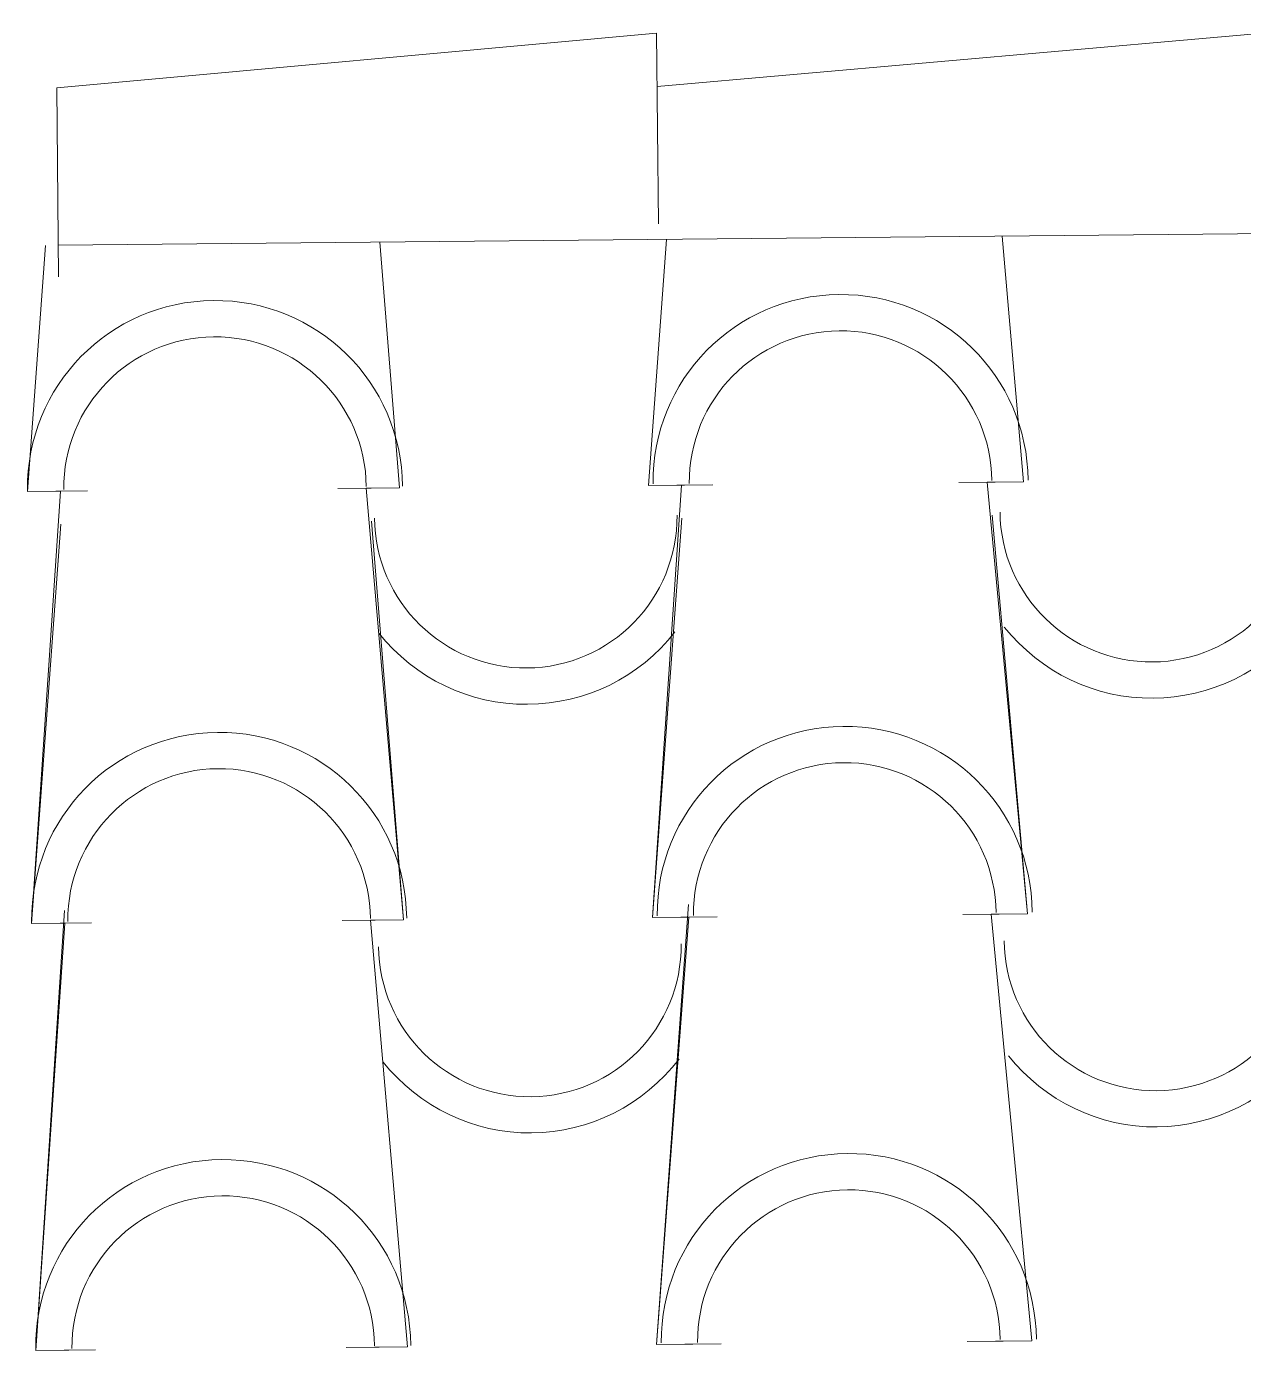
# Model space of a CAD drawing. Header units: millimetres. Extents: x 36985 to 49607, y -23856 to -17842.
# Drawn here: x 37525 to 38154, y -18615 to -17931 of the extents above; entities that cross this region are included whole.
import ezdxf

# ---------------------------------------------------------------- set-up
doc = ezdxf.new("R2010")
doc.units = ezdxf.units.MM
doc.layers.add('A-COB-___-___-EXI', color=250, linetype='Continuous', lineweight=25)

msp = doc.modelspace()

# ---------------------------------------------------------------- linework, layer by layer
at = {"layer": 'A-COB-___-___-EXI', "color": 18, "lineweight": 9}
for p, q in [((37542.5, -18171.28), (37525.39, -18171.44)), ((37540.05, -18171.3), (37556.34, -18171.14)), ((37702.95, -18169.73), (37685.84, -18169.9)), ((37700.5, -18169.76), (37717.61, -18169.59)), ((37860.95, -18168.21), (37879.68, -18168.03)), ((38025.47, -18166.63), (38006.74, -18166.81)), ((38021.4, -18166.67), (38040.13, -18166.49)), ((38027.62, -18389.79), (38008.88, -18389.97)), ((37544.64, -18394.44), (37527.54, -18394.6)), ((37542.2, -18394.46), (37558.49, -18394.3)), ((37705.09, -18392.89), (37687.99, -18393.06)), ((37867.17, -18391.34), (37848.44, -18391.52)), ((37863.1, -18391.37), (37881.83, -18391.19)), ((37707.21, -18613.61), (37690.11, -18613.78)), ((38029.74, -18610.51), (38011.01, -18610.69))]:
    msp.add_line(p, q, dxfattribs=at)
at = {"layer": 'A-COB-___-___-EXI', "color": 18, "lineweight": 9, "flags": 128}
for points in [[(38204.16, -18029.7), (38203.22, -17931.15), (37850.82, -17962.24)], [(37851.51, -18033.09), (37850.56, -17934.54), (37540.49, -17962.78), (37541.43, -18060.51)], [(37541.28, -18044.22), (48962.39, -17934.4), (48974.2, -18061.36), (48957.91, -18061.51), (48974.2, -18061.36), (48957.91, -18061.51), (48974.2, -18061.36), (48962.39, -17934.4), (48974.2, -18061.36), (48957.91, -18061.51), (48976.35, -18284.52), (48960.06, -18284.67), (48978.47, -18505.23), (48962.18, -18505.39), (48978.47, -18505.23), (48962.18, -18505.39), (48978.47, -18505.23), (48962.18, -18505.39), (48978.47, -18505.23), (48960.06, -18284.67), (48976.35, -18284.52), (48960.06, -18284.67)], [(37846.29, -18168.35), (37865.02, -18168.17), (37846.29, -18168.35), (37865.02, -18168.17), (37846.29, -18168.35), (37865.02, -18168.17), (37846.29, -18168.35), (37855.66, -18041.2), (37846.29, -18168.35), (37855.66, -18041.2)], [(38029.14, -18039.53), (38040.13, -18166.49), (38021.4, -18166.67), (38040.13, -18166.49), (38021.4, -18166.67), (38040.13, -18166.49), (38029.14, -18039.53), (38040.13, -18166.49), (38021.4, -18166.67), (38042.28, -18389.65), (38023.54, -18389.83), (38042.28, -18389.65), (38024.01, -18183.75), (38042.28, -18389.65), (38023.54, -18389.83), (38044.4, -18610.37), (38025.67, -18610.55), (38044.4, -18610.37), (38025.67, -18610.55), (38044.4, -18610.37), (38025.67, -18610.55), (38044.4, -18610.37), (38023.54, -18389.83), (38042.28, -18389.65), (38023.54, -18389.83), (38042.28, -18389.65)], [(37534.76, -18044.28), (37525.39, -18171.44), (37542.5, -18171.28), (37525.39, -18171.44), (37542.5, -18171.28), (37525.39, -18171.44), (37534.76, -18044.28), (37525.39, -18171.44), (37542.5, -18171.28), (37527.54, -18394.6), (37544.64, -18394.44), (37527.54, -18394.6), (37544.64, -18394.44), (37527.54, -18394.6), (37542.66, -18188.38), (37527.54, -18394.6), (37544.64, -18394.44), (37529.66, -18615.32), (37546.77, -18615.15), (37529.66, -18615.32), (37546.77, -18615.15), (37529.66, -18615.32), (37546.77, -18615.15), (37529.66, -18615.32), (37546.77, -18615.15), (37529.66, -18615.32), (37544.58, -18387.92), (37529.66, -18615.32), (37546.77, -18615.15)], [(37707.43, -18042.62), (37717.61, -18169.59), (37700.5, -18169.76), (37717.61, -18169.59), (37700.5, -18169.76), (37717.61, -18169.59), (37707.43, -18042.62), (37717.61, -18169.59), (37700.5, -18169.76), (37719.75, -18392.75), (37702.65, -18392.92), (37719.75, -18392.75), (37703.11, -18186.84), (37719.75, -18392.75), (37702.65, -18392.92), (37721.87, -18613.47), (37704.77, -18613.64), (37721.87, -18613.47), (37704.77, -18613.64), (37721.87, -18613.47), (37704.77, -18613.64), (37721.87, -18613.47), (37702.65, -18392.92), (37719.75, -18392.75), (37702.65, -18392.92)], [(37869.29, -18612.05), (37850.56, -18612.23), (37867.11, -18384.82), (37850.56, -18612.23), (37869.29, -18612.05), (37850.56, -18612.23), (37869.29, -18612.05), (37850.56, -18612.23), (37869.29, -18612.05), (37850.56, -18612.23), (37869.29, -18612.05), (37850.56, -18612.23), (37867.17, -18391.34), (37848.44, -18391.52), (37863.56, -18185.29), (37848.44, -18391.52), (37867.17, -18391.34), (37848.44, -18391.52), (37867.17, -18391.34), (37848.44, -18391.52), (37863.39, -18168.19)], [(38023.54, -18389.83), (38044.4, -18610.37), (38025.67, -18610.55), (38044.4, -18610.37)], [(37719.75, -18392.75), (37702.65, -18392.92), (37721.87, -18613.47), (37704.77, -18613.64), (37721.87, -18613.47)], [(37560.61, -18615.02), (37544.32, -18615.18), (37560.61, -18615.02), (37544.32, -18615.18)], [(37883.95, -18611.91), (37865.22, -18612.09), (37883.95, -18611.91), (37865.22, -18612.09)]]:
    msp.add_lwpolyline(points, dxfattribs=at)
at = {"layer": 'A-COB-___-___-EXI', "color": 18, "lineweight": 9}
for points in [[(37621.37, -18072.77), (37621.37, -18072.77), (37567.62, -18073.29), (37524.87, -18116.87), (37525.39, -18170.63)], [(37621.37, -18072.77), (37621.37, -18072.77), (37567.62, -18073.29), (37524.87, -18116.87), (37525.39, -18170.63)], [(37621.37, -18072.77), (37621.37, -18072.77), (37567.62, -18073.29), (37524.87, -18116.87), (37525.39, -18170.63)], [(37621.37, -18072.77), (37621.37, -18072.77), (37567.62, -18073.29), (37524.87, -18116.87), (37525.39, -18170.63)], [(37621.37, -18072.77), (37621.37, -18072.77), (37567.62, -18073.29), (37524.87, -18116.87), (37525.39, -18170.63)], [(37621.37, -18072.77), (37621.37, -18072.77), (37567.62, -18073.29), (37524.87, -18116.87), (37525.39, -18170.63)], [(37944.71, -18069.66), (37944.71, -18069.66), (37890.96, -18070.18), (37848.21, -18113.76), (37848.73, -18167.52)], [(37944.71, -18069.66), (37944.71, -18069.66), (37890.96, -18070.18), (37848.21, -18113.76), (37848.73, -18167.52)], [(37944.71, -18069.66), (37944.71, -18069.66), (37890.96, -18070.18), (37848.21, -18113.76), (37848.73, -18167.52)], [(37944.71, -18069.66), (37944.71, -18069.66), (37890.96, -18070.18), (37848.21, -18113.76), (37848.73, -18167.52)], [(37944.71, -18069.66), (37944.71, -18069.66), (37890.96, -18070.18), (37848.21, -18113.76), (37848.73, -18167.52)], [(37944.71, -18069.66), (37944.71, -18069.66), (37890.96, -18070.18), (37848.21, -18113.76), (37848.73, -18167.52)], [(37944.89, -18088.4), (37944.89, -18088.4), (37901.73, -18088.81), (37867.04, -18124.17), (37867.46, -18167.34)], [(37944.89, -18088.4), (37944.89, -18088.4), (37901.73, -18088.81), (37867.04, -18124.17), (37867.46, -18167.34)], [(37944.89, -18088.4), (37944.89, -18088.4), (37901.73, -18088.81), (37867.04, -18124.17), (37867.46, -18167.34)], [(37944.89, -18088.4), (37944.89, -18088.4), (37901.73, -18088.81), (37867.04, -18124.17), (37867.46, -18167.34)], [(37944.89, -18088.4), (37944.89, -18088.4), (37901.73, -18088.81), (37867.04, -18124.17), (37867.46, -18167.34)], [(37944.89, -18088.4), (37944.89, -18088.4), (37901.73, -18088.81), (37867.04, -18124.17), (37867.46, -18167.34)], [(37621.55, -18091.51), (37621.55, -18091.51), (37578.39, -18091.92), (37543.7, -18127.28), (37544.12, -18170.45)], [(37621.55, -18091.51), (37621.55, -18091.51), (37578.39, -18091.92), (37543.7, -18127.28), (37544.12, -18170.45)], [(37621.55, -18091.51), (37621.55, -18091.51), (37578.39, -18091.92), (37543.7, -18127.28), (37544.12, -18170.45)], [(37621.55, -18091.51), (37621.55, -18091.51), (37578.39, -18091.92), (37543.7, -18127.28), (37544.12, -18170.45)], [(37621.55, -18091.51), (37621.55, -18091.51), (37578.39, -18091.92), (37543.7, -18127.28), (37544.12, -18170.45)], [(37621.55, -18091.51), (37621.55, -18091.51), (37578.39, -18091.92), (37543.7, -18127.28), (37544.12, -18170.45)], [(37783.66, -18262.63), (37783.66, -18262.63), (37826.83, -18262.21), (37861.51, -18226.85), (37861.1, -18183.69)], [(38107, -18259.52), (38107, -18259.52), (38150.17, -18259.1), (38184.85, -18223.75), (38184.44, -18180.58)], [(37783.84, -18281.36), (37783.84, -18281.36), (37813.98, -18281.07), (37841.54, -18267.77), (37860.05, -18243.97)], [(38107.18, -18278.25), (38107.18, -18278.25), (38136.5, -18277.97), (38164.88, -18264.66), (38183.39, -18240.87)], [(37946.86, -18292.83), (37946.86, -18292.83), (37893.11, -18293.34), (37850.35, -18336.92), (37850.87, -18390.68)], [(37946.86, -18292.83), (37946.86, -18292.83), (37893.11, -18293.34), (37850.35, -18336.92), (37850.87, -18390.68)], [(37946.86, -18292.83), (37946.86, -18292.83), (37893.11, -18293.34), (37850.35, -18336.92), (37850.87, -18390.68)], [(37946.86, -18292.83), (37946.86, -18292.83), (37893.11, -18293.34), (37850.35, -18336.92), (37850.87, -18390.68)], [(37946.86, -18292.83), (37946.86, -18292.83), (37893.11, -18293.34), (37850.35, -18336.92), (37850.87, -18390.68)], [(37946.86, -18292.83), (37946.86, -18292.83), (37893.11, -18293.34), (37850.35, -18336.92), (37850.87, -18390.68)], [(37623.52, -18295.93), (37623.52, -18295.93), (37569.77, -18296.45), (37527.02, -18340.03), (37527.53, -18393.79)], [(37623.52, -18295.93), (37623.52, -18295.93), (37569.77, -18296.45), (37527.02, -18340.03), (37527.53, -18393.79)], [(37623.52, -18295.93), (37623.52, -18295.93), (37569.77, -18296.45), (37527.02, -18340.03), (37527.53, -18393.79)], [(37623.52, -18295.93), (37623.52, -18295.93), (37569.77, -18296.45), (37527.02, -18340.03), (37527.53, -18393.79)], [(37623.52, -18295.93), (37623.52, -18295.93), (37569.77, -18296.45), (37527.02, -18340.03), (37527.53, -18393.79)], [(37623.52, -18295.93), (37623.52, -18295.93), (37569.77, -18296.45), (37527.02, -18340.03), (37527.53, -18393.79)], [(37623.7, -18314.67), (37623.7, -18314.67), (37580.53, -18315.08), (37545.85, -18350.44), (37546.26, -18393.61)], [(37623.7, -18314.67), (37623.7, -18314.67), (37580.53, -18315.08), (37545.85, -18350.44), (37546.26, -18393.61)], [(37623.7, -18314.67), (37623.7, -18314.67), (37580.53, -18315.08), (37545.85, -18350.44), (37546.26, -18393.61)], [(37623.7, -18314.67), (37623.7, -18314.67), (37580.53, -18315.08), (37545.85, -18350.44), (37546.26, -18393.61)], [(37623.7, -18314.67), (37623.7, -18314.67), (37580.53, -18315.08), (37545.85, -18350.44), (37546.26, -18393.61)], [(37623.7, -18314.67), (37623.7, -18314.67), (37580.53, -18315.08), (37545.85, -18350.44), (37546.26, -18393.61)], [(37947.04, -18311.56), (37947.04, -18311.56), (37903.87, -18311.97), (37869.19, -18347.33), (37869.6, -18390.5)], [(37947.04, -18311.56), (37947.04, -18311.56), (37903.87, -18311.97), (37869.19, -18347.33), (37869.6, -18390.5)], [(37947.04, -18311.56), (37947.04, -18311.56), (37903.87, -18311.97), (37869.19, -18347.33), (37869.6, -18390.5)], [(37947.04, -18311.56), (37947.04, -18311.56), (37903.87, -18311.97), (37869.19, -18347.33), (37869.6, -18390.5)], [(37947.04, -18311.56), (37947.04, -18311.56), (37903.87, -18311.97), (37869.19, -18347.33), (37869.6, -18390.5)], [(37947.04, -18311.56), (37947.04, -18311.56), (37903.87, -18311.97), (37869.19, -18347.33), (37869.6, -18390.5)], [(38109.13, -18481.05), (38109.13, -18481.05), (38152.3, -18480.64), (38186.98, -18445.28), (38186.57, -18402.11)], [(37785.79, -18484.16), (37785.79, -18484.16), (37828.96, -18483.75), (37863.64, -18448.39), (37863.23, -18405.22)], [(37785.97, -18502.89), (37785.97, -18502.89), (37816.11, -18502.6), (37843.67, -18488.49), (37862.17, -18464.69)], [(37785.97, -18502.89), (37785.97, -18502.89), (37816.11, -18502.6), (37843.67, -18488.49), (37862.17, -18464.69)], [(38109.31, -18499.78), (38109.31, -18499.78), (38138.63, -18499.5), (38167.01, -18485.38), (38185.51, -18461.58)], [(38109.31, -18499.78), (38109.31, -18499.78), (38138.63, -18499.5), (38167.01, -18485.38), (38185.51, -18461.58)], [(37625.64, -18516.65), (37625.64, -18516.65), (37571.89, -18517.17), (37529.14, -18560.75), (37529.65, -18614.5)], [(37625.64, -18516.65), (37625.64, -18516.65), (37571.89, -18517.17), (37529.14, -18560.75), (37529.65, -18614.5)], [(37625.64, -18516.65), (37625.64, -18516.65), (37571.89, -18517.17), (37529.14, -18560.75), (37529.65, -18614.5)], [(37625.64, -18516.65), (37625.64, -18516.65), (37571.89, -18517.17), (37529.14, -18560.75), (37529.65, -18614.5)], [(37625.64, -18516.65), (37625.64, -18516.65), (37571.89, -18517.17), (37529.14, -18560.75), (37529.65, -18614.5)], [(37625.64, -18516.65), (37625.64, -18516.65), (37571.89, -18517.17), (37529.14, -18560.75), (37529.65, -18614.5)], [(37625.64, -18516.65), (37625.64, -18516.65), (37571.89, -18517.17), (37529.14, -18560.75), (37529.65, -18614.5)], [(37625.64, -18516.65), (37625.64, -18516.65), (37571.89, -18517.17), (37529.14, -18560.75), (37529.65, -18614.5)], [(37625.64, -18516.65), (37625.64, -18516.65), (37571.89, -18517.17), (37529.14, -18560.75), (37529.65, -18614.5)], [(37948.98, -18513.54), (37948.98, -18513.54), (37895.23, -18514.06), (37852.48, -18557.64), (37852.99, -18611.4)], [(37948.98, -18513.54), (37948.98, -18513.54), (37895.23, -18514.06), (37852.48, -18557.64), (37852.99, -18611.4)], [(37948.98, -18513.54), (37948.98, -18513.54), (37895.23, -18514.06), (37852.48, -18557.64), (37852.99, -18611.4)], [(37948.98, -18513.54), (37948.98, -18513.54), (37895.23, -18514.06), (37852.48, -18557.64), (37852.99, -18611.4)], [(37948.98, -18513.54), (37948.98, -18513.54), (37895.23, -18514.06), (37852.48, -18557.64), (37852.99, -18611.4)], [(37948.98, -18513.54), (37948.98, -18513.54), (37895.23, -18514.06), (37852.48, -18557.64), (37852.99, -18611.4)], [(37948.98, -18513.54), (37948.98, -18513.54), (37895.23, -18514.06), (37852.48, -18557.64), (37852.99, -18611.4)], [(37948.98, -18513.54), (37948.98, -18513.54), (37895.23, -18514.06), (37852.48, -18557.64), (37852.99, -18611.4)], [(37948.98, -18513.54), (37948.98, -18513.54), (37895.23, -18514.06), (37852.48, -18557.64), (37852.99, -18611.4)], [(37949.16, -18532.28), (37949.16, -18532.28), (37906, -18532.69), (37871.31, -18568.05), (37871.73, -18611.22)], [(37949.16, -18532.28), (37949.16, -18532.28), (37906, -18532.69), (37871.31, -18568.05), (37871.73, -18611.22)], [(37949.16, -18532.28), (37949.16, -18532.28), (37906, -18532.69), (37871.31, -18568.05), (37871.73, -18611.22)], [(37949.16, -18532.28), (37949.16, -18532.28), (37906, -18532.69), (37871.31, -18568.05), (37871.73, -18611.22)], [(37949.16, -18532.28), (37949.16, -18532.28), (37906, -18532.69), (37871.31, -18568.05), (37871.73, -18611.22)], [(37949.16, -18532.28), (37949.16, -18532.28), (37906, -18532.69), (37871.31, -18568.05), (37871.73, -18611.22)], [(37949.16, -18532.28), (37949.16, -18532.28), (37906, -18532.69), (37871.31, -18568.05), (37871.73, -18611.22)], [(37949.16, -18532.28), (37949.16, -18532.28), (37906, -18532.69), (37871.31, -18568.05), (37871.73, -18611.22)], [(37949.16, -18532.28), (37949.16, -18532.28), (37906, -18532.69), (37871.31, -18568.05), (37871.73, -18611.22)], [(37625.82, -18535.38), (37625.82, -18535.38), (37582.66, -18535.8), (37547.97, -18571.16), (37548.39, -18614.32)], [(37625.82, -18535.38), (37625.82, -18535.38), (37582.66, -18535.8), (37547.97, -18571.16), (37548.39, -18614.32)], [(37625.82, -18535.38), (37625.82, -18535.38), (37582.66, -18535.8), (37547.97, -18571.16), (37548.39, -18614.32)], [(37625.82, -18535.38), (37625.82, -18535.38), (37582.66, -18535.8), (37547.97, -18571.16), (37548.39, -18614.32)], [(37625.82, -18535.38), (37625.82, -18535.38), (37582.66, -18535.8), (37547.97, -18571.16), (37548.39, -18614.32)], [(37625.82, -18535.38), (37625.82, -18535.38), (37582.66, -18535.8), (37547.97, -18571.16), (37548.39, -18614.32)], [(37625.82, -18535.38), (37625.82, -18535.38), (37582.66, -18535.8), (37547.97, -18571.16), (37548.39, -18614.32)], [(37625.82, -18535.38), (37625.82, -18535.38), (37582.66, -18535.8), (37547.97, -18571.16), (37548.39, -18614.32)], [(37625.82, -18535.38), (37625.82, -18535.38), (37582.66, -18535.8), (37547.97, -18571.16), (37548.39, -18614.32)]]:
    msp.add_open_spline(points, degree=3, knots=[0.125, 0.125, 0.125, 0.125, 0.125001, 1, 1, 1, 1], dxfattribs=at)
for points in [[(37719.23, -18168.76), (37718.71, -18115.01), (37675.13, -18072.26), (37621.37, -18072.77)], [(37719.23, -18168.76), (37718.71, -18115.01), (37675.13, -18072.26), (37621.37, -18072.77)], [(37719.23, -18168.76), (37718.71, -18115.01), (37675.13, -18072.26), (37621.37, -18072.77)], [(37719.23, -18168.76), (37718.71, -18115.01), (37675.13, -18072.26), (37621.37, -18072.77)], [(37719.23, -18168.76), (37718.71, -18115.01), (37675.13, -18072.26), (37621.37, -18072.77)], [(37719.23, -18168.76), (37718.71, -18115.01), (37675.13, -18072.26), (37621.37, -18072.77)], [(38042.57, -18165.65), (38042.05, -18111.9), (37998.47, -18069.15), (37944.71, -18069.66)], [(38042.57, -18165.65), (38042.05, -18111.9), (37998.47, -18069.15), (37944.71, -18069.66)], [(38042.57, -18165.65), (38042.05, -18111.9), (37998.47, -18069.15), (37944.71, -18069.66)], [(38042.57, -18165.65), (38042.05, -18111.9), (37998.47, -18069.15), (37944.71, -18069.66)], [(38042.57, -18165.65), (38042.05, -18111.9), (37998.47, -18069.15), (37944.71, -18069.66)], [(38042.57, -18165.65), (38042.05, -18111.9), (37998.47, -18069.15), (37944.71, -18069.66)], [(38023.83, -18165.83), (38023.42, -18122.67), (37988.06, -18087.98), (37944.89, -18088.4)], [(38023.83, -18165.83), (38023.42, -18122.67), (37988.06, -18087.98), (37944.89, -18088.4)], [(38023.83, -18165.83), (38023.42, -18122.67), (37988.06, -18087.98), (37944.89, -18088.4)], [(38023.83, -18165.83), (38023.42, -18122.67), (37988.06, -18087.98), (37944.89, -18088.4)], [(38023.83, -18165.83), (38023.42, -18122.67), (37988.06, -18087.98), (37944.89, -18088.4)], [(38023.83, -18165.83), (38023.42, -18122.67), (37988.06, -18087.98), (37944.89, -18088.4)], [(37700.49, -18168.94), (37700.08, -18125.78), (37664.72, -18091.09), (37621.55, -18091.51)], [(37700.49, -18168.94), (37700.08, -18125.78), (37664.72, -18091.09), (37621.55, -18091.51)], [(37700.49, -18168.94), (37700.08, -18125.78), (37664.72, -18091.09), (37621.55, -18091.51)], [(37700.49, -18168.94), (37700.08, -18125.78), (37664.72, -18091.09), (37621.55, -18091.51)], [(37700.49, -18168.94), (37700.08, -18125.78), (37664.72, -18091.09), (37621.55, -18091.51)], [(37700.49, -18168.94), (37700.08, -18125.78), (37664.72, -18091.09), (37621.55, -18091.51)], [(38028.06, -18182.08), (38028.48, -18225.25), (38063.84, -18259.93), (38107, -18259.52)], [(37704.72, -18185.19), (37705.14, -18228.36), (37740.5, -18263.04), (37783.66, -18262.63)], [(37706.92, -18244.63), (37725.88, -18268.07), (37753.71, -18281.65), (37783.84, -18281.36)], [(38030.26, -18241.52), (38049.22, -18264.96), (38077.05, -18278.54), (38107.18, -18278.25)], [(38044.71, -18388.81), (38044.19, -18335.06), (38000.61, -18292.31), (37946.86, -18292.83)], [(38044.71, -18388.81), (38044.19, -18335.06), (38000.61, -18292.31), (37946.86, -18292.83)], [(38044.71, -18388.81), (38044.19, -18335.06), (38000.61, -18292.31), (37946.86, -18292.83)], [(38044.71, -18388.81), (38044.19, -18335.06), (38000.61, -18292.31), (37946.86, -18292.83)], [(38044.71, -18388.81), (38044.19, -18335.06), (38000.61, -18292.31), (37946.86, -18292.83)], [(38044.71, -18388.81), (38044.19, -18335.06), (38000.61, -18292.31), (37946.86, -18292.83)], [(37721.37, -18391.92), (37720.86, -18338.17), (37677.27, -18295.42), (37623.52, -18295.93)], [(37721.37, -18391.92), (37720.86, -18338.17), (37677.27, -18295.42), (37623.52, -18295.93)], [(37721.37, -18391.92), (37720.86, -18338.17), (37677.27, -18295.42), (37623.52, -18295.93)], [(37721.37, -18391.92), (37720.86, -18338.17), (37677.27, -18295.42), (37623.52, -18295.93)], [(37721.37, -18391.92), (37720.86, -18338.17), (37677.27, -18295.42), (37623.52, -18295.93)], [(37721.37, -18391.92), (37720.86, -18338.17), (37677.27, -18295.42), (37623.52, -18295.93)], [(37702.64, -18392.1), (37702.23, -18348.94), (37666.87, -18314.25), (37623.7, -18314.67)], [(37702.64, -18392.1), (37702.23, -18348.94), (37666.87, -18314.25), (37623.7, -18314.67)], [(37702.64, -18392.1), (37702.23, -18348.94), (37666.87, -18314.25), (37623.7, -18314.67)], [(37702.64, -18392.1), (37702.23, -18348.94), (37666.87, -18314.25), (37623.7, -18314.67)], [(37702.64, -18392.1), (37702.23, -18348.94), (37666.87, -18314.25), (37623.7, -18314.67)], [(37702.64, -18392.1), (37702.23, -18348.94), (37666.87, -18314.25), (37623.7, -18314.67)], [(38025.98, -18388.99), (38025.56, -18345.83), (37990.21, -18311.14), (37947.04, -18311.56)], [(38025.98, -18388.99), (38025.56, -18345.83), (37990.21, -18311.14), (37947.04, -18311.56)], [(38025.98, -18388.99), (38025.56, -18345.83), (37990.21, -18311.14), (37947.04, -18311.56)], [(38025.98, -18388.99), (38025.56, -18345.83), (37990.21, -18311.14), (37947.04, -18311.56)], [(38025.98, -18388.99), (38025.56, -18345.83), (37990.21, -18311.14), (37947.04, -18311.56)], [(38025.98, -18388.99), (38025.56, -18345.83), (37990.21, -18311.14), (37947.04, -18311.56)], [(38030.19, -18403.62), (38030.61, -18446.78), (38065.97, -18481.47), (38109.13, -18481.05)], [(37706.85, -18406.72), (37707.27, -18449.89), (37742.63, -18484.58), (37785.79, -18484.16)], [(38032.39, -18463.05), (38051.35, -18486.49), (38079.18, -18500.07), (38109.31, -18499.78)], [(38032.39, -18463.05), (38051.35, -18486.49), (38079.18, -18500.07), (38109.31, -18499.78)], [(37709.05, -18466.16), (37728.01, -18489.6), (37755.84, -18503.18), (37785.97, -18502.89)], [(37709.05, -18466.16), (37728.01, -18489.6), (37755.84, -18503.18), (37785.97, -18502.89)], [(38046.83, -18609.53), (38046.32, -18555.78), (38002.74, -18513.03), (37948.98, -18513.54)], [(38046.83, -18609.53), (38046.32, -18555.78), (38002.74, -18513.03), (37948.98, -18513.54)], [(38046.83, -18609.53), (38046.32, -18555.78), (38002.74, -18513.03), (37948.98, -18513.54)], [(38046.83, -18609.53), (38046.32, -18555.78), (38002.74, -18513.03), (37948.98, -18513.54)], [(38046.83, -18609.53), (38046.32, -18555.78), (38002.74, -18513.03), (37948.98, -18513.54)], [(38046.83, -18609.53), (38046.32, -18555.78), (38002.74, -18513.03), (37948.98, -18513.54)], [(38046.83, -18609.53), (38046.32, -18555.78), (38002.74, -18513.03), (37948.98, -18513.54)], [(38046.83, -18609.53), (38046.32, -18555.78), (38002.74, -18513.03), (37948.98, -18513.54)], [(38046.83, -18609.53), (38046.32, -18555.78), (38002.74, -18513.03), (37948.98, -18513.54)], [(37723.49, -18612.64), (37722.98, -18558.89), (37679.4, -18516.14), (37625.64, -18516.65)], [(37723.49, -18612.64), (37722.98, -18558.89), (37679.4, -18516.14), (37625.64, -18516.65)], [(37723.49, -18612.64), (37722.98, -18558.89), (37679.4, -18516.14), (37625.64, -18516.65)], [(37723.49, -18612.64), (37722.98, -18558.89), (37679.4, -18516.14), (37625.64, -18516.65)], [(37723.49, -18612.64), (37722.98, -18558.89), (37679.4, -18516.14), (37625.64, -18516.65)], [(37723.49, -18612.64), (37722.98, -18558.89), (37679.4, -18516.14), (37625.64, -18516.65)], [(37723.49, -18612.64), (37722.98, -18558.89), (37679.4, -18516.14), (37625.64, -18516.65)], [(37723.49, -18612.64), (37722.98, -18558.89), (37679.4, -18516.14), (37625.64, -18516.65)], [(37723.49, -18612.64), (37722.98, -18558.89), (37679.4, -18516.14), (37625.64, -18516.65)], [(38028.1, -18609.71), (38027.69, -18566.55), (37992.33, -18531.86), (37949.16, -18532.28)], [(38028.1, -18609.71), (38027.69, -18566.55), (37992.33, -18531.86), (37949.16, -18532.28)], [(38028.1, -18609.71), (38027.69, -18566.55), (37992.33, -18531.86), (37949.16, -18532.28)], [(38028.1, -18609.71), (38027.69, -18566.55), (37992.33, -18531.86), (37949.16, -18532.28)], [(38028.1, -18609.71), (38027.69, -18566.55), (37992.33, -18531.86), (37949.16, -18532.28)], [(38028.1, -18609.71), (38027.69, -18566.55), (37992.33, -18531.86), (37949.16, -18532.28)], [(38028.1, -18609.71), (38027.69, -18566.55), (37992.33, -18531.86), (37949.16, -18532.28)], [(38028.1, -18609.71), (38027.69, -18566.55), (37992.33, -18531.86), (37949.16, -18532.28)], [(38028.1, -18609.71), (38027.69, -18566.55), (37992.33, -18531.86), (37949.16, -18532.28)], [(37704.76, -18612.82), (37704.35, -18569.65), (37668.99, -18534.97), (37625.82, -18535.38)], [(37704.76, -18612.82), (37704.35, -18569.65), (37668.99, -18534.97), (37625.82, -18535.38)], [(37704.76, -18612.82), (37704.35, -18569.65), (37668.99, -18534.97), (37625.82, -18535.38)], [(37704.76, -18612.82), (37704.35, -18569.65), (37668.99, -18534.97), (37625.82, -18535.38)], [(37704.76, -18612.82), (37704.35, -18569.65), (37668.99, -18534.97), (37625.82, -18535.38)], [(37704.76, -18612.82), (37704.35, -18569.65), (37668.99, -18534.97), (37625.82, -18535.38)], [(37704.76, -18612.82), (37704.35, -18569.65), (37668.99, -18534.97), (37625.82, -18535.38)], [(37704.76, -18612.82), (37704.35, -18569.65), (37668.99, -18534.97), (37625.82, -18535.38)], [(37704.76, -18612.82), (37704.35, -18569.65), (37668.99, -18534.97), (37625.82, -18535.38)]]:
    msp.add_open_spline(points, degree=3, dxfattribs=at)

doc.saveas('drawing.dxf')
